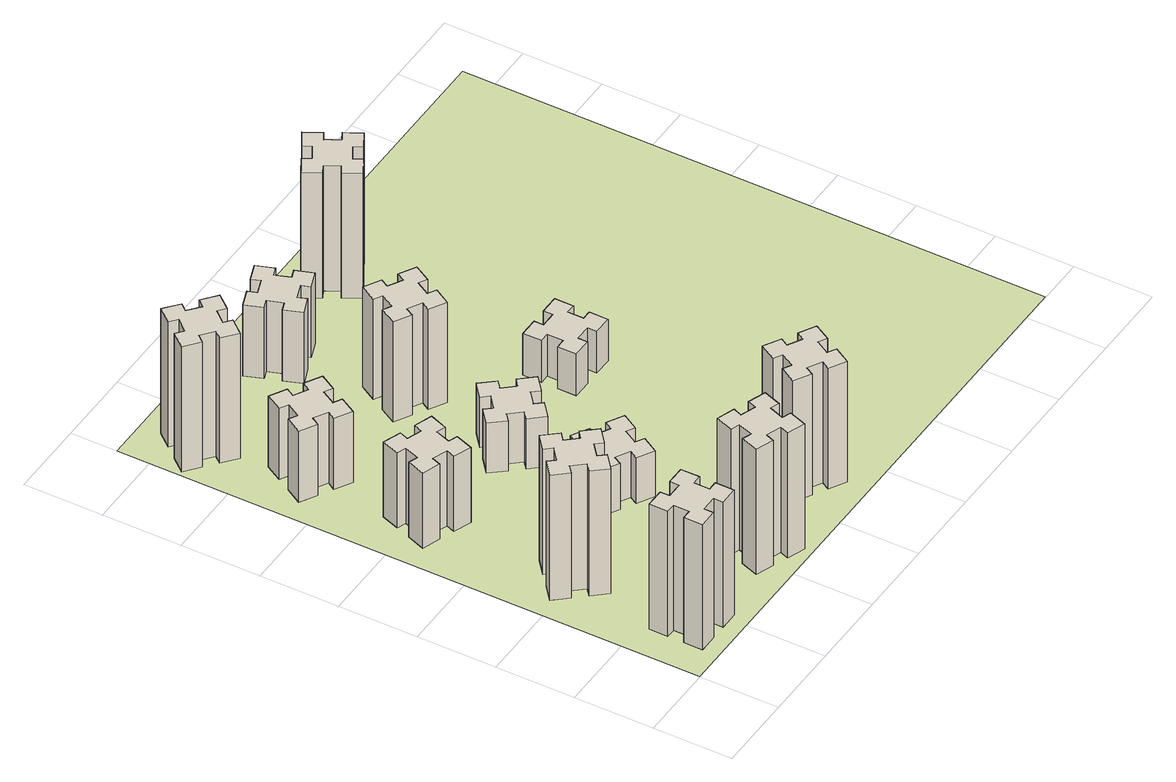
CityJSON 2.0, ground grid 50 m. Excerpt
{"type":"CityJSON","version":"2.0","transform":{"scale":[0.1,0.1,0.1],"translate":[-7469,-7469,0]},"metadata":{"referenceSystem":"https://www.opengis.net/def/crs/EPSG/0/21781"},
"CityObjects":{
"building1":{"type":"Building","attributes":{"class":"1000","function":"1000","usage":"1000","yearOfConstruction":2016,"roofType":"1000","measuredHeight":90,"storeysAboveGround":30,"storeysBelowGround":0},"geometry":[{"type":"Solid","lod":"1","boundaries":[[[[0,1,2,3,4,5,6,7,8,9,10,11,12,13,14,15,16,17,18,19]],[[17,16,20,21]],[[16,15,22,20]],[[15,14,23,22]],[[14,13,24,23]],[[13,12,25,24]],[[12,11,26,25]],[[11,10,27,26]],[[10,9,28,27]],[[9,8,29,28]],[[8,7,30,29]],[[7,6,31,30]],[[6,5,32,31]],[[5,4,33,32]],[[4,3,34,33]],[[3,2,35,34]],[[2,1,36,35]],[[1,0,37,36]],[[0,19,38,37]],[[19,18,39,38]],[[18,17,21,39]],[[24,25,26,27,28,29,30,31,32,33,34,35,36,37,38,39,21,20,22,23]]]]}]},
"building2":{"type":"Building","attributes":{"class":"1000","function":"1000","usage":"1000","yearOfConstruction":2016,"roofType":"1000","measuredHeight":90,"storeysAboveGround":30,"storeysBelowGround":0},"geometry":[{"type":"Solid","lod":"1","boundaries":[[[[40,41,42,43,44,45,46,47,48,49,50,51,52,53,54,55,56,57,58,59]],[[57,56,60,61]],[[56,55,62,60]],[[55,54,63,62]],[[54,53,64,63]],[[53,52,65,64]],[[52,51,66,65]],[[51,50,67,66]],[[50,49,68,67]],[[49,48,69,68]],[[48,47,70,69]],[[47,46,71,70]],[[46,45,72,71]],[[45,44,73,72]],[[44,43,74,73]],[[43,42,75,74]],[[42,41,76,75]],[[41,40,77,76]],[[40,59,78,77]],[[59,58,79,78]],[[58,57,61,79]],[[64,65,66,67,68,69,70,71,72,73,74,75,76,77,78,79,61,60,62,63]]]]}]},
"building3":{"type":"Building","attributes":{"class":"1000","function":"1000","usage":"1000","yearOfConstruction":2016,"roofType":"1000","measuredHeight":54,"storeysAboveGround":30,"storeysBelowGround":0},"geometry":[{"type":"Solid","lod":"1","boundaries":[[[[80,81,82,83,84,85,86,87,88,89,90,91,92,93,94,95,96,97,98,99]],[[97,96,100,101]],[[96,95,102,100]],[[95,94,103,102]],[[94,93,104,103]],[[93,92,105,104]],[[92,91,106,105]],[[91,90,107,106]],[[90,89,108,107]],[[89,88,109,108]],[[88,87,110,109]],[[87,86,111,110]],[[86,85,112,111]],[[85,84,113,112]],[[84,83,114,113]],[[83,82,115,114]],[[82,81,116,115]],[[81,80,117,116]],[[80,99,118,117]],[[99,98,119,118]],[[98,97,101,119]],[[104,105,106,107,108,109,110,111,112,113,114,115,116,117,118,119,101,100,102,103]]]]}]},
"building4":{"type":"Building","attributes":{"class":"1000","function":"1000","usage":"1000","yearOfConstruction":2016,"roofType":"1000","measuredHeight":51,"storeysAboveGround":30,"storeysBelowGround":0},"geometry":[{"type":"Solid","lod":"1","boundaries":[[[[120,121,122,123,124,125,126,127,128,129,130,131,132,133,134,135,136,137,138,139]],[[137,136,140,141]],[[136,135,142,140]],[[135,134,143,142]],[[134,133,144,143]],[[133,132,145,144]],[[132,131,146,145]],[[131,130,147,146]],[[130,129,148,147]],[[129,128,149,148]],[[128,127,150,149]],[[127,126,151,150]],[[126,125,152,151]],[[125,124,153,152]],[[124,123,154,153]],[[123,122,155,154]],[[122,121,156,155]],[[121,120,157,156]],[[120,139,158,157]],[[139,138,159,158]],[[138,137,141,159]],[[144,145,146,147,148,149,150,151,152,153,154,155,156,157,158,159,141,140,142,143]]]]}]},
"building5":{"type":"Building","attributes":{"class":"1000","function":"1000","usage":"1000","yearOfConstruction":2016,"roofType":"1000","measuredHeight":90,"storeysAboveGround":30,"storeysBelowGround":0},"geometry":[{"type":"Solid","lod":"1","boundaries":[[[[160,161,162,163,164,165,166,167,168,169,170,171,172,173,174,175,176,177,178,179]],[[177,176,180,181]],[[176,175,182,180]],[[175,174,183,182]],[[174,173,184,183]],[[173,172,185,184]],[[172,171,186,185]],[[171,170,187,186]],[[170,169,188,187]],[[169,168,189,188]],[[168,167,190,189]],[[167,166,191,190]],[[166,165,192,191]],[[165,164,193,192]],[[164,163,194,193]],[[163,162,195,194]],[[162,161,196,195]],[[161,160,197,196]],[[160,179,198,197]],[[179,178,199,198]],[[178,177,181,199]],[[184,185,186,187,188,189,190,191,192,193,194,195,196,197,198,199,181,180,182,183]]]]}]},
"building6":{"type":"Building","attributes":{"class":"1000","function":"1000","usage":"1000","yearOfConstruction":2016,"roofType":"1000","measuredHeight":90,"storeysAboveGround":30,"storeysBelowGround":0},"geometry":[{"type":"Solid","lod":"1","boundaries":[[[[200,201,202,203,204,205,206,207,208,209,210,211,212,213,214,215,216,217,218,219]],[[217,216,220,221]],[[216,215,222,220]],[[215,214,223,222]],[[214,213,224,223]],[[213,212,225,224]],[[212,211,226,225]],[[211,210,227,226]],[[210,209,228,227]],[[209,208,229,228]],[[208,207,230,229]],[[207,206,231,230]],[[206,205,232,231]],[[205,204,233,232]],[[204,203,234,233]],[[203,202,235,234]],[[202,201,236,235]],[[201,200,237,236]],[[200,219,238,237]],[[219,218,239,238]],[[218,217,221,239]],[[224,225,226,227,228,229,230,231,232,233,234,235,236,237,238,239,221,220,222,223]]]]}]},
"building7":{"type":"Building","attributes":{"class":"1000","function":"1000","usage":"1000","yearOfConstruction":2016,"roofType":"1000","measuredHeight":33,"storeysAboveGround":30,"storeysBelowGround":0},"geometry":[{"type":"Solid","lod":"1","boundaries":[[[[240,241,242,243,244,245,246,247,248,249,250,251,252,253,254,255,256,257,258,259]],[[257,256,260,261]],[[256,255,262,260]],[[255,254,263,262]],[[254,253,264,263]],[[253,252,265,264]],[[252,251,266,265]],[[251,250,267,266]],[[250,249,268,267]],[[249,248,269,268]],[[248,247,270,269]],[[247,246,271,270]],[[246,245,272,271]],[[245,244,273,272]],[[244,243,274,273]],[[243,242,275,274]],[[242,241,276,275]],[[241,240,277,276]],[[240,259,278,277]],[[259,258,279,278]],[[258,257,261,279]],[[264,265,266,267,268,269,270,271,272,273,274,275,276,277,278,279,261,260,262,263]]]]}]},
"building8":{"type":"Building","attributes":{"class":"1000","function":"1000","usage":"1000","yearOfConstruction":2016,"roofType":"1000","measuredHeight":36,"storeysAboveGround":30,"storeysBelowGround":0},"geometry":[{"type":"Solid","lod":"1","boundaries":[[[[280,281,282,283,284,285,286,287,288,289,290,291,292,293,294,295,296,297,298,299]],[[297,296,300,301]],[[296,295,302,300]],[[295,294,303,302]],[[294,293,304,303]],[[293,292,305,304]],[[292,291,306,305]],[[291,290,307,306]],[[290,289,308,307]],[[289,288,309,308]],[[288,287,310,309]],[[287,286,311,310]],[[286,285,312,311]],[[285,284,313,312]],[[284,283,314,313]],[[283,282,315,314]],[[282,281,316,315]],[[281,280,317,316]],[[280,299,318,317]],[[299,298,319,318]],[[298,297,301,319]],[[304,305,306,307,308,309,310,311,312,313,314,315,316,317,318,319,301,300,302,303]]]]}]},
"building9":{"type":"Building","attributes":{"class":"1000","function":"1000","usage":"1000","yearOfConstruction":2016,"roofType":"1000","measuredHeight":87,"storeysAboveGround":30,"storeysBelowGround":0},"geometry":[{"type":"Solid","lod":"1","boundaries":[[[[320,321,322,323,324,325,326,327,328,329,330,331,332,333,334,335,336,337,338,339]],[[337,336,340,341]],[[336,335,342,340]],[[335,334,343,342]],[[334,333,344,343]],[[333,332,345,344]],[[332,331,346,345]],[[331,330,347,346]],[[330,329,348,347]],[[329,328,349,348]],[[328,327,350,349]],[[327,326,351,350]],[[326,325,352,351]],[[325,324,353,352]],[[324,323,354,353]],[[323,322,355,354]],[[322,321,356,355]],[[321,320,357,356]],[[320,339,358,357]],[[339,338,359,358]],[[338,337,341,359]],[[344,345,346,347,348,349,350,351,352,353,354,355,356,357,358,359,341,340,342,343]]]]}]},
"building10":{"type":"Building","attributes":{"class":"1000","function":"1000","usage":"1000","yearOfConstruction":2016,"roofType":"1000","measuredHeight":72,"storeysAboveGround":30,"storeysBelowGround":0},"geometry":[{"type":"Solid","lod":"1","boundaries":[[[[360,361,362,363,364,365,366,367,368,369,370,371,372,373,374,375,376,377,378,379]],[[377,376,380,381]],[[376,375,382,380]],[[375,374,383,382]],[[374,373,384,383]],[[373,372,385,384]],[[372,371,386,385]],[[371,370,387,386]],[[370,369,388,387]],[[369,368,389,388]],[[368,367,390,389]],[[367,366,391,390]],[[366,365,392,391]],[[365,364,393,392]],[[364,363,394,393]],[[363,362,395,394]],[[362,361,396,395]],[[361,360,397,396]],[[360,379,398,397]],[[379,378,399,398]],[[378,377,381,399]],[[384,385,386,387,388,389,390,391,392,393,394,395,396,397,398,399,381,380,382,383]]]]}]},
"building11":{"type":"Building","attributes":{"class":"1000","function":"1000","usage":"1000","yearOfConstruction":2016,"roofType":"1000","measuredHeight":51,"storeysAboveGround":30,"storeysBelowGround":0},"geometry":[{"type":"Solid","lod":"1","boundaries":[[[[400,401,402,403,404,405,406,407,408,409,410,411,412,413,414,415,416,417,418,419]],[[417,416,420,421]],[[416,415,422,420]],[[415,414,423,422]],[[414,413,424,423]],[[413,412,425,424]],[[412,411,426,425]],[[411,410,427,426]],[[410,409,428,427]],[[409,408,429,428]],[[408,407,430,429]],[[407,406,431,430]],[[406,405,432,431]],[[405,404,433,432]],[[404,403,434,433]],[[403,402,435,434]],[[402,401,436,435]],[[401,400,437,436]],[[400,419,438,437]],[[419,418,439,438]],[[418,417,421,439]],[[424,425,426,427,428,429,430,431,432,433,434,435,436,437,438,439,421,420,422,423]]]]}]},
"building12":{"type":"Building","attributes":{"class":"1000","function":"1000","usage":"1000","yearOfConstruction":2016,"roofType":"1000","measuredHeight":30,"storeysAboveGround":30,"storeysBelowGround":0},"geometry":[{"type":"Solid","lod":"1","boundaries":[[[[440,441,442,443,444,445,446,447,448,449,450,451,452,453,454,455,456,457,458,459]],[[457,456,460,461]],[[456,455,462,460]],[[455,454,463,462]],[[454,453,464,463]],[[453,452,465,464]],[[452,451,466,465]],[[451,450,467,466]],[[450,449,468,467]],[[449,448,469,468]],[[448,447,470,469]],[[447,446,471,470]],[[446,445,472,471]],[[445,444,473,472]],[[444,443,474,473]],[[443,442,475,474]],[[442,441,476,475]],[[441,440,477,476]],[[440,459,478,477]],[[459,458,479,478]],[[458,457,461,479]],[[464,465,466,467,468,469,470,471,472,473,474,475,476,477,478,479,461,460,462,463]]]]}]},
"building13":{"type":"Building","attributes":{"class":"1000","function":"1000","usage":"1000","yearOfConstruction":2016,"roofType":"1000","measuredHeight":90,"storeysAboveGround":30,"storeysBelowGround":0},"geometry":[{"type":"Solid","lod":"1","boundaries":[[[[480,481,482,483,484,485,486,487,488,489,490,491,492,493,494,495,496,497,498,499]],[[497,496,500,501]],[[496,495,502,500]],[[495,494,503,502]],[[494,493,504,503]],[[493,492,505,504]],[[492,491,506,505]],[[491,490,507,506]],[[490,489,508,507]],[[489,488,509,508]],[[488,487,510,509]],[[487,486,511,510]],[[486,485,512,511]],[[485,484,513,512]],[[484,483,514,513]],[[483,482,515,514]],[[482,481,516,515]],[[481,480,517,516]],[[480,499,518,517]],[[499,498,519,518]],[[498,497,501,519]],[[504,505,506,507,508,509,510,511,512,513,514,515,516,517,518,519,501,500,502,503]]]]}]},
"landuse1":{"type":"LandUse","attributes":{"name":"plot1","function":"1010"},"geometry":[{"type":"MultiSurface","lod":"1","boundaries":[[[520,521,522,523]]]}]}
},
"vertices":[
[265,325,0],[265,225,0],[205,225,0],[205,105,0],[325,105,0],[325,165,0],[425,165,0],[425,105,0],[545,105,0],[545,225,0],[485,225,0],[485,325,0],[545,325,0],[545,445,0],[425,445,0],[425,385,0],[325,385,0],[325,445,0],[205,445,0],[205,325,0],[325,385,900],[325,445,900],[425,385,900],[425,445,900],[545,445,900],[545,325,900],[485,325,900],[485,225,900],[545,225,900],[545,105,900],[425,105,900],[425,165,900],[325,165,900],[325,105,900],[205,105,900],[205,225,900],[265,225,900],[265,325,900],[205,325,900],[205,445,900],
[492,1048,0],[427,1124,0],[473,1163,0],[396,1255,0],[304,1178,0],[343,1132,0],[266,1067,0],[228,1113,0],[136,1036,0],[213,944,0],[259,983,0],[323,906,0],[277,868,0],[354,776,0],[446,853,0],[408,899,0],[484,963,0],[523,917,0],[615,994,0],[538,1086,0],[484,963,900],[523,917,900],[408,899,900],[446,853,900],[354,776,900],[277,868,900],[323,906,900],[259,983,900],[213,944,900],[136,1036,900],[228,1113,900],[266,1067,900],[343,1132,900],[304,1178,900],[396,1255,900],[473,1163,900],[427,1124,900],[492,1048,900],[538,1086,900],[615,994,900],
[291,1869,0],[385,1835,0],[364,1779,0],[477,1737,0],[518,1850,0],[462,1871,0],[496,1965,0],[552,1944,0],[593,2057,0],[480,2098,0],[460,2042,0],[366,2076,0],[387,2132,0],[274,2173,0],[233,2060,0],[289,2040,0],[255,1946,0],[199,1967,0],[157,1854,0],[270,1813,0],[255,1946,540],[199,1967,540],[289,2040,540],[233,2060,540],[274,2173,540],[387,2132,540],[366,2076,540],[460,2042,540],[480,2098,540],[593,2057,540],[552,1944,540],[496,1965,540],[462,1871,540],[518,1850,540],[477,1737,540],[364,1779,540],[385,1835,540],[291,1869,540],[270,1813,540],[157,1854,540],
[446,2597,0],[496,2684,0],[548,2654,0],[608,2758,0],[504,2818,0],[474,2766,0],[387,2816,0],[417,2868,0],[313,2928,0],[253,2824,0],[305,2794,0],[255,2707,0],[203,2737,0],[143,2633,0],[247,2573,0],[277,2625,0],[364,2575,0],[334,2523,0],[438,2463,0],[498,2567,0],[364,2575,510],[334,2523,510],[277,2625,510],[247,2573,510],[143,2633,510],[203,2737,510],[255,2707,510],[305,2794,510],[253,2824,510],[313,2928,510],[417,2868,510],[387,2816,510],[474,2766,510],[504,2818,510],[608,2758,510],[548,2654,510],[496,2684,510],[446,2597,510],[498,2567,510],[438,2463,510],
[1029,360,0],[995,266,0],[939,287,0],[897,174,0],[1010,133,0],[1031,189,0],[1125,155,0],[1104,99,0],[1217,57,0],[1258,170,0],[1202,191,0],[1236,285,0],[1292,264,0],[1333,377,0],[1220,418,0],[1200,362,0],[1106,396,0],[1127,452,0],[1014,493,0],[973,380,0],[1106,396,900],[1127,452,900],[1200,362,900],[1220,418,900],[1333,377,900],[1292,264,900],[1236,285,900],[1202,191,900],[1258,170,900],[1217,57,900],[1104,99,900],[1125,155,900],[1031,189,900],[1010,133,900],[897,174,900],[939,287,900],[995,266,900],[1029,360,900],[973,380,900],[1014,493,900],
[384,3387,0],[308,3452,0],[346,3498,0],[254,3575,0],[177,3483,0],[223,3444,0],[159,3368,0],[113,3406,0],[36,3314,0],[128,3237,0],[166,3283,0],[243,3219,0],[204,3173,0],[296,3096,0],[373,3188,0],[327,3226,0],[392,3303,0],[438,3264,0],[515,3356,0],[423,3433,0],[392,3303,900],[438,3264,900],[327,3226,900],[373,3188,900],[296,3096,900],[204,3173,900],[243,3219,900],[166,3283,900],[128,3237,900],[36,3314,900],[113,3406,900],[159,3368,900],[223,3444,900],[177,3483,900],[254,3575,900],[346,3498,900],[308,3452,900],[384,3387,900],[423,3433,900],[515,3356,900],
[1186,1117,0],[1236,1204,0],[1288,1174,0],[1348,1278,0],[1244,1338,0],[1214,1286,0],[1127,1336,0],[1157,1388,0],[1053,1448,0],[993,1344,0],[1045,1314,0],[995,1227,0],[943,1257,0],[883,1153,0],[987,1093,0],[1017,1145,0],[1104,1095,0],[1074,1043,0],[1178,983,0],[1238,1087,0],[1104,1095,330],[1074,1043,330],[1017,1145,330],[987,1093,330],[883,1153,330],[943,1257,330],[995,1227,330],[1045,1314,330],[993,1344,330],[1053,1448,330],[1157,1388,330],[1127,1336,330],[1214,1286,330],[1244,1338,330],[1348,1278,330],[1288,1174,330],[1236,1204,330],[1186,1117,330],[1238,1087,330],[1178,983,330],
[1083,1972,0],[1006,1907,0],[968,1953,0],[876,1876,0],[953,1784,0],[999,1823,0],[1063,1746,0],[1017,1708,0],[1094,1616,0],[1186,1693,0],[1148,1739,0],[1224,1803,0],[1263,1757,0],[1355,1834,0],[1278,1926,0],[1232,1888,0],[1167,1964,0],[1213,2003,0],[1136,2095,0],[1044,2018,0],[1167,1964,360],[1213,2003,360],[1232,1888,360],[1278,1926,360],[1355,1834,360],[1263,1757,360],[1224,1803,360],[1148,1739,360],[1186,1693,360],[1094,1616,360],[1017,1708,360],[1063,1746,360],[999,1823,360],[953,1784,360],[876,1876,360],[968,1953,360],[1006,1907,360],[1083,1972,360],[1044,2018,360],[1136,2095,360],
[1657,305,0],[1744,255,0],[1714,203,0],[1818,143,0],[1878,247,0],[1826,277,0],[1876,364,0],[1928,334,0],[1988,438,0],[1884,498,0],[1854,446,0],[1767,496,0],[1797,548,0],[1693,608,0],[1633,504,0],[1685,474,0],[1635,387,0],[1583,417,0],[1523,313,0],[1627,253,0],[1635,387,870],[1583,417,870],[1685,474,870],[1633,504,870],[1693,608,870],[1797,548,870],[1767,496,870],[1854,446,870],[1884,498,870],[1988,438,870],[1928,334,870],[1876,364,870],[1826,277,870],[1878,247,870],[1818,143,870],[1714,203,870],[1744,255,870],[1657,305,870],[1627,253,870],[1523,313,870],
[1314,2666,0],[1227,2716,0],[1257,2768,0],[1153,2828,0],[1093,2724,0],[1145,2694,0],[1095,2607,0],[1043,2637,0],[983,2533,0],[1087,2473,0],[1117,2525,0],[1204,2475,0],[1174,2423,0],[1278,2363,0],[1338,2467,0],[1286,2497,0],[1336,2584,0],[1388,2554,0],[1448,2658,0],[1344,2718,0],[1336,2584,720],[1388,2554,720],[1286,2497,720],[1338,2467,720],[1278,2363,720],[1174,2423,720],[1204,2475,720],[1117,2525,720],[1087,2473,720],[983,2533,720],[1043,2637,720],[1095,2607,720],[1145,2694,720],[1093,2724,720],[1153,2828,720],[1257,2768,720],[1227,2716,720],[1314,2666,720],[1344,2718,720],[1448,2658,720],
[1125,3456,0],[1031,3422,0],[1010,3478,0],[897,3437,0],[939,3324,0],[995,3345,0],[1029,3251,0],[973,3230,0],[1014,3117,0],[1127,3159,0],[1106,3215,0],[1200,3249,0],[1220,3193,0],[1333,3234,0],[1292,3347,0],[1236,3326,0],[1202,3420,0],[1258,3440,0],[1217,3553,0],[1104,3512,0],[1202,3420,510],[1258,3440,510],[1236,3326,510],[1292,3347,510],[1333,3234,510],[1220,3193,510],[1200,3249,510],[1106,3215,510],[1127,3159,510],[1014,3117,510],[973,3230,510],[1029,3251,510],[995,3345,510],[939,3324,510],[897,3437,510],[1010,3478,510],[1031,3422,510],[1125,3456,510],[1104,3512,510],[1217,3553,510],
[1905,2065,0],[1805,2065,0],[1805,2125,0],[1685,2125,0],[1685,2005,0],[1745,2005,0],[1745,1905,0],[1685,1905,0],[1685,1785,0],[1805,1785,0],[1805,1845,0],[1905,1845,0],[1905,1785,0],[2025,1785,0],[2025,1905,0],[1965,1905,0],[1965,2005,0],[2025,2005,0],[2025,2125,0],[1905,2125,0],[1965,2005,300],[2025,2005,300],[1965,1905,300],[2025,1905,300],[2025,1785,300],[1905,1785,300],[1905,1845,300],[1805,1845,300],[1805,1785,300],[1685,1785,300],[1685,1905,300],[1745,1905,300],[1745,2005,300],[1685,2005,300],[1685,2125,300],[1805,2125,300],[1805,2065,300],[1905,2065,300],[1905,2125,300],[2025,2125,300],
[1844,3556,0],[1757,3506,0],[1727,3558,0],[1623,3498,0],[1683,3394,0],[1735,3424,0],[1785,3337,0],[1733,3307,0],[1793,3203,0],[1897,3263,0],[1867,3315,0],[1954,3365,0],[1984,3313,0],[2088,3373,0],[2028,3477,0],[1976,3447,0],[1926,3534,0],[1978,3564,0],[1918,3668,0],[1814,3608,0],[1926,3534,900],[1978,3564,900],[1976,3447,900],[2028,3477,900],[2088,3373,900],[1984,3313,900],[1954,3365,900],[1867,3315,900],[1897,3263,900],[1793,3203,900],[1733,3307,900],[1785,3337,900],[1735,3424,900],[1683,3394,900],[1623,3498,900],[1727,3558,900],[1757,3506,900],[1844,3556,900],[1814,3608,900],[1918,3668,900],
[5,3705,0],[3705,3705,0],[3705,5,0],[5,5,0]
]}
